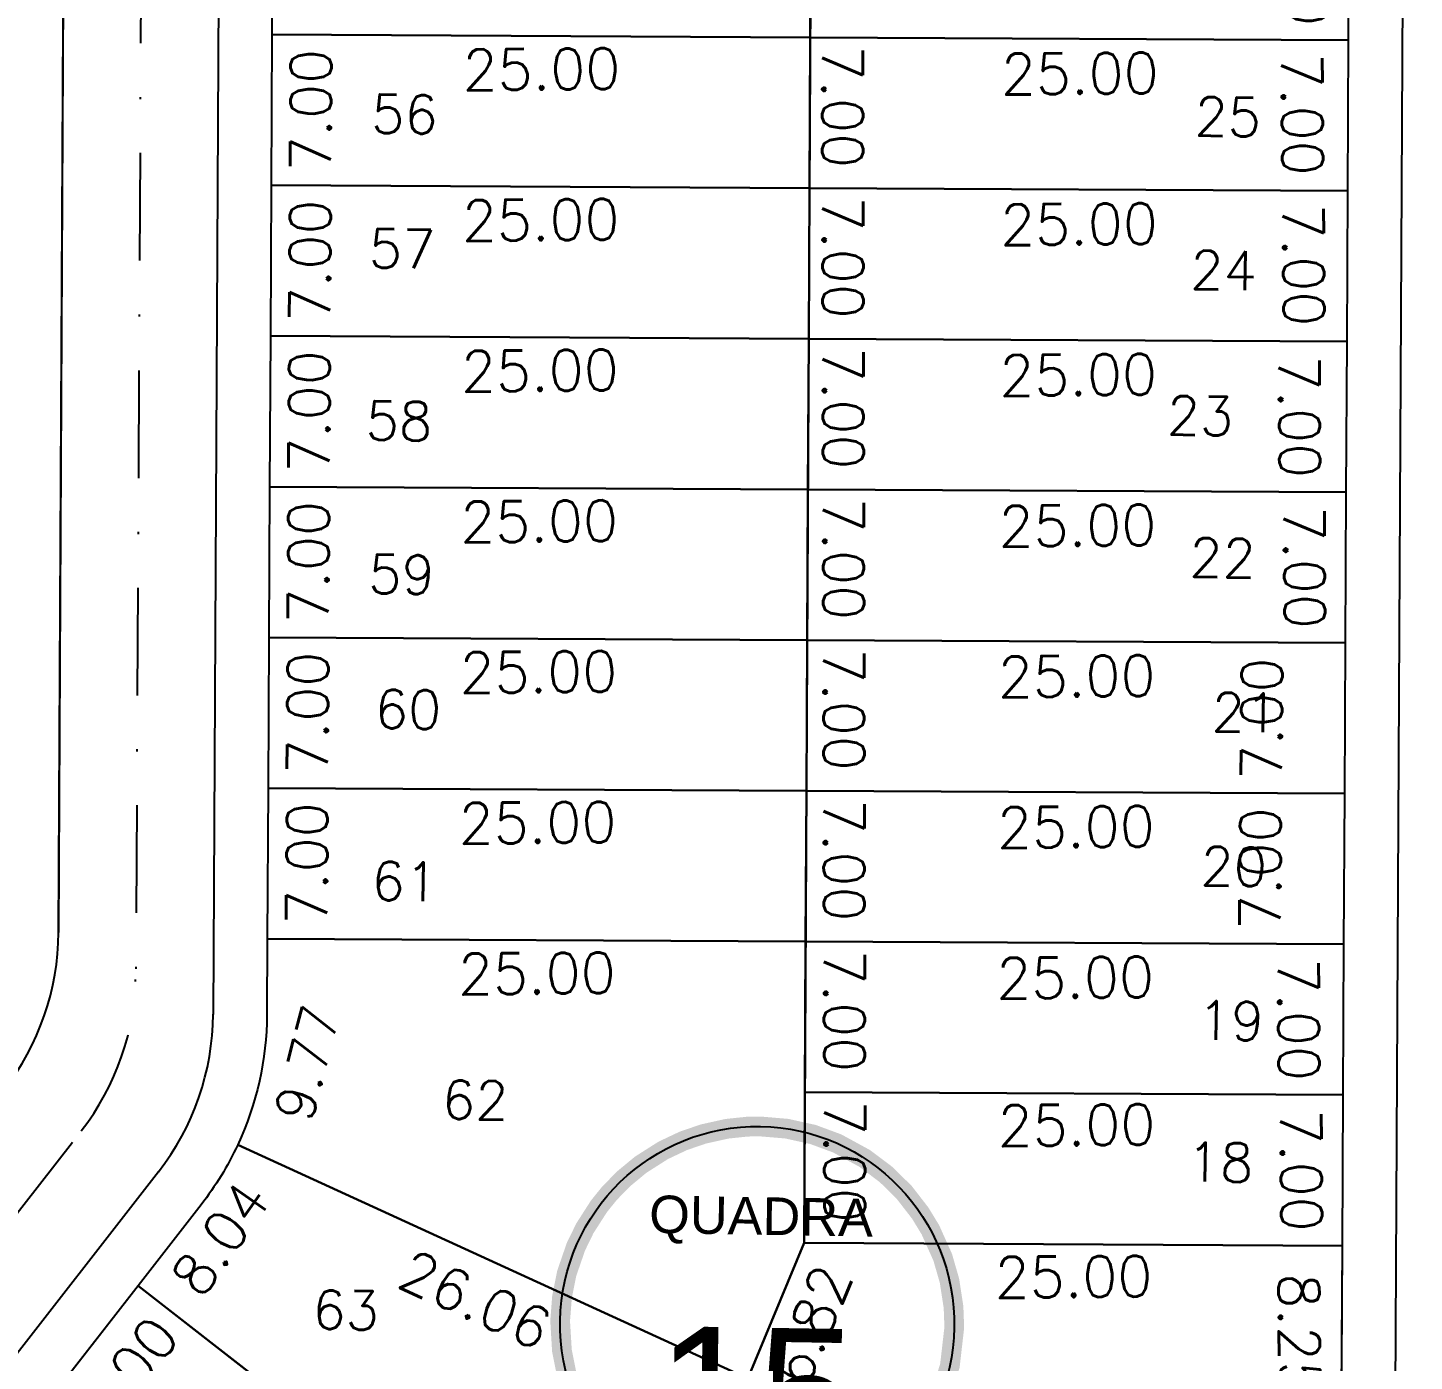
# Model space of a CAD drawing. Header units: millimetres. Extents: x -4430026 to 4783824, y 584 to 9593110.
# Drawn here: x 2791 to 2855.4, y 1331.4 to 1393.3 of the extents above; entities that cross this region are included whole.
import ezdxf
from ezdxf.enums import TextEntityAlignment as Align

# ---------------------------------------------------------------- set-up
doc = ezdxf.new("R2010")
doc.units = ezdxf.units.MM
doc.linetypes.add('CONTINUO', pattern=[0])
doc.linetypes.add('DASHDOT', pattern=[1, 0.5, -0.25, 0, -0.25])
for name, color, linetype in [('Calçada', 1, 'Continuous'), ('Cota', 8, 'Continuous'), ('EIXO DAS VIAS', 252, 'DASHDOT'), ('Lotes', 2, 'Continuous'), ('Numero de lotes', 5, 'Continuous'), ('númeraçãoquadras', 4, 'Continuous')]:
    doc.layers.add(name, color=color, linetype=linetype)
doc.styles.add('arcad1', font='romans.shx')
doc.styles.add('ROMANS', font='romans.shx')
doc.styles.add('STYLE1', font='sanss___.ttf')
doc.dimstyles.new('BOLA100', dxfattribs={"dimscale": 0, "dimtxt": 1.9, "dimasz": 0.18, "dimexe": 0.18, "dimexo": 0.063, "dimgap": 0, "dimtad": 1, "dimzin": 4, "dimdsep": 46, "dimtxsty": 'ROMANS', "dimcen": 0.09, "dimse1": 1, "dimse2": 1, "dimsd1": 1, "dimsd2": 1, "dimclrt": 256, "dimaunit": 1, "dimadec": 4, "dimazin": 0, "dimtfac": 1.2, "dimtix": 1, "dimtmove": 2, "dimatfit": 3, "dimfxl": 1, "dimtvp": 2, "dimtolj": 1, "dimtzin": 4, "dimarcsym": 0})

# ---------------------------------------------------------------- blocks, each defined once
blk = doc.blocks.new('*D1398')
at = {"layer": 'DEFPOINTS', "color": 0}
for p in [(2796.167, 1334.861), (2798.586, 1332.978), (2791.866, 1329.338)]:
    blk.add_point(p, dxfattribs=at)
at = {"layer": 'Cota', "insert": (2795.686, 1330.8), "char_height": 1.9, "attachment_point": 5, "rotation": 52.09358, "style": 'ROMANS'}
blk.add_mtext('\\A1;7.00', dxfattribs=at)
blk = doc.blocks.new('*D5184')
at = {"layer": 'DEFPOINTS', "color": 0}
for p in [(2796.167, 1334.861), (2815.892, 1319.502), (2814.032, 1317.113)]:
    blk.add_point(p, dxfattribs=at)
at = {"layer": 'Cota', "insert": (2804.753, 1325.542), "char_height": 1.9, "attachment_point": 5, "rotation": 322.09358, "style": 'ROMANS'}
blk.add_mtext('\\A1;25.00', dxfattribs=at)
blk = doc.blocks.new('*D5260')
at = {"layer": 'DEFPOINTS', "color": 0}
for p in [(2827.101, 1336.853), (2852.1, 1336.724), (2852.121, 1334.443)]:
    blk.add_point(p, dxfattribs=at)
at = {"layer": 'Cota', "insert": (2839.614, 1335.279), "char_height": 1.9, "attachment_point": 5, "rotation": 0.52059, "style": 'ROMANS'}
blk.add_mtext('\\A1;25.00', dxfattribs=at)
blk = doc.blocks.new('*D5261')
at = {"layer": 'DEFPOINTS', "color": 0}
for p in [(2827.101, 1336.853), (2824.516, 1330.539), (2827.023, 1329.513)]:
    blk.add_point(p, dxfattribs=at)
at = {"layer": 'Cota', "insert": (2827.436, 1333.03), "char_height": 1.9, "attachment_point": 5, "rotation": 67.73582, "style": 'ROMANS'}
blk.add_mtext('\\A1;6.82', dxfattribs=at)
blk = doc.blocks.new('*D5330')
at = {"layer": 'DEFPOINTS', "color": 0}
for p in [(2802.389, 1392.98), (2827.389, 1392.852), (2827.41, 1390.535)]:
    blk.add_point(p, dxfattribs=at)
at = {"layer": 'Cota', "insert": (2814.903, 1391.371), "char_height": 1.9, "attachment_point": 5, "rotation": 0.52059, "style": 'ROMANS'}
blk.add_mtext('\\A1;25.00', dxfattribs=at)
blk = doc.blocks.new('*D5331')
at = {"layer": 'DEFPOINTS', "color": 0}
for p in [(2827.389, 1392.852), (2852.388, 1392.723), (2852.41, 1390.337)]:
    blk.add_point(p, dxfattribs=at)
at = {"layer": 'Cota', "insert": (2839.903, 1391.173), "char_height": 1.9, "attachment_point": 5, "rotation": 0.52059, "style": 'ROMANS'}
blk.add_mtext('\\A1;25.00', dxfattribs=at)
blk = doc.blocks.new('*D5332')
at = {"layer": 'DEFPOINTS', "color": 0}
for p in [(2802.353, 1385.98), (2827.353, 1385.852), (2827.374, 1383.535)]:
    blk.add_point(p, dxfattribs=at)
at = {"layer": 'Cota', "insert": (2814.867, 1384.371), "char_height": 1.9, "attachment_point": 5, "rotation": 0.52059, "style": 'ROMANS'}
blk.add_mtext('\\A1;25.00', dxfattribs=at)
blk = doc.blocks.new('*D5333')
at = {"layer": 'DEFPOINTS', "color": 0}
for p in [(2827.353, 1385.852), (2852.352, 1385.723), (2852.374, 1383.337)]:
    blk.add_point(p, dxfattribs=at)
at = {"layer": 'Cota', "insert": (2839.867, 1384.173), "char_height": 1.9, "attachment_point": 5, "rotation": 0.52059, "style": 'ROMANS'}
blk.add_mtext('\\A1;25.00', dxfattribs=at)
blk = doc.blocks.new('*D5334')
at = {"layer": 'DEFPOINTS', "color": 0}
for p in [(2802.317, 1378.981), (2827.317, 1378.852), (2827.338, 1376.535)]:
    blk.add_point(p, dxfattribs=at)
at = {"layer": 'Cota', "insert": (2814.831, 1377.371), "char_height": 1.9, "attachment_point": 5, "rotation": 0.52059, "style": 'ROMANS'}
blk.add_mtext('\\A1;25.00', dxfattribs=at)
blk = doc.blocks.new('*D5335')
at = {"layer": 'DEFPOINTS', "color": 0}
for p in [(2827.317, 1378.852), (2852.316, 1378.723), (2852.338, 1376.337)]:
    blk.add_point(p, dxfattribs=at)
at = {"layer": 'Cota', "insert": (2839.831, 1377.173), "char_height": 1.9, "attachment_point": 5, "rotation": 0.52059, "style": 'ROMANS'}
blk.add_mtext('\\A1;25.00', dxfattribs=at)
blk = doc.blocks.new('*D5336')
at = {"layer": 'DEFPOINTS', "color": 0}
for p in [(2802.281, 1371.981), (2827.281, 1371.852), (2827.302, 1369.535)]:
    blk.add_point(p, dxfattribs=at)
at = {"layer": 'Cota', "insert": (2814.795, 1370.371), "char_height": 1.9, "attachment_point": 5, "rotation": 0.52059, "style": 'ROMANS'}
blk.add_mtext('\\A1;25.00', dxfattribs=at)
blk = doc.blocks.new('*D5337')
at = {"layer": 'DEFPOINTS', "color": 0}
for p in [(2827.281, 1371.852), (2852.28, 1371.724), (2852.302, 1369.337)]:
    blk.add_point(p, dxfattribs=at)
at = {"layer": 'Cota', "insert": (2839.795, 1370.173), "char_height": 1.9, "attachment_point": 5, "rotation": 0.52059, "style": 'ROMANS'}
blk.add_mtext('\\A1;25.00', dxfattribs=at)
blk = doc.blocks.new('*D5338')
at = {"layer": 'DEFPOINTS', "color": 0}
for p in [(2802.245, 1364.981), (2827.245, 1364.852), (2827.266, 1362.535)]:
    blk.add_point(p, dxfattribs=at)
at = {"layer": 'Cota', "insert": (2814.759, 1363.372), "char_height": 1.9, "attachment_point": 5, "rotation": 0.52059, "style": 'ROMANS'}
blk.add_mtext('\\A1;25.00', dxfattribs=at)
blk = doc.blocks.new('*D5339')
at = {"layer": 'DEFPOINTS', "color": 0}
for p in [(2827.245, 1364.852), (2852.244, 1364.724), (2852.266, 1362.337)]:
    blk.add_point(p, dxfattribs=at)
at = {"layer": 'Cota', "insert": (2839.759, 1363.173), "char_height": 1.9, "attachment_point": 5, "rotation": 0.52059, "style": 'ROMANS'}
blk.add_mtext('\\A1;25.00', dxfattribs=at)
blk = doc.blocks.new('*D5340')
at = {"layer": 'DEFPOINTS', "color": 0}
for p in [(2802.209, 1357.981), (2827.209, 1357.852), (2827.23, 1355.535)]:
    blk.add_point(p, dxfattribs=at)
at = {"layer": 'Cota', "insert": (2814.723, 1356.372), "char_height": 1.9, "attachment_point": 5, "rotation": 0.52059, "style": 'ROMANS'}
blk.add_mtext('\\A1;25.00', dxfattribs=at)
blk = doc.blocks.new('*D5341')
at = {"layer": 'DEFPOINTS', "color": 0}
for p in [(2827.209, 1357.852), (2852.208, 1357.724), (2852.23, 1355.337)]:
    blk.add_point(p, dxfattribs=at)
at = {"layer": 'Cota', "insert": (2839.723, 1356.173), "char_height": 1.9, "attachment_point": 5, "rotation": 0.52059, "style": 'ROMANS'}
blk.add_mtext('\\A1;25.00', dxfattribs=at)
blk = doc.blocks.new('*D5342')
at = {"layer": 'DEFPOINTS', "color": 0}
for p in [(2802.173, 1350.981), (2827.173, 1350.852), (2827.194, 1348.535)]:
    blk.add_point(p, dxfattribs=at)
at = {"layer": 'Cota', "insert": (2814.687, 1349.372), "char_height": 1.9, "attachment_point": 5, "rotation": 0.52059, "style": 'ROMANS'}
blk.add_mtext('\\A1;25.00', dxfattribs=at)
blk = doc.blocks.new('*D5343')
at = {"layer": 'DEFPOINTS', "color": 0}
for p in [(2827.173, 1350.852), (2852.172, 1350.724), (2852.194, 1348.337)]:
    blk.add_point(p, dxfattribs=at)
at = {"layer": 'Cota', "insert": (2839.687, 1349.174), "char_height": 1.9, "attachment_point": 5, "rotation": 0.52059, "style": 'ROMANS'}
blk.add_mtext('\\A1;25.00', dxfattribs=at)
blk = doc.blocks.new('*D5344')
at = {"layer": 'DEFPOINTS', "color": 0}
for p in [(2827.235, 1344.006), (2852.235, 1343.877), (2852.256, 1341.491)]:
    blk.add_point(p, dxfattribs=at)
at = {"layer": 'Cota', "insert": (2839.75, 1342.327), "char_height": 1.9, "attachment_point": 5, "rotation": 0.52059, "style": 'ROMANS'}
blk.add_mtext('\\A1;25.00', dxfattribs=at)
blk = doc.blocks.new('*D5398')
at = {"layer": 'DEFPOINTS', "color": 0}
for p in [(2849.824, 1399.721), (2849.6, 1392.719), (2849.788, 1392.721)]:
    blk.add_point(p, dxfattribs=at)
at = {"layer": 'Cota', "insert": (2850.518, 1396.227), "char_height": 1.9, "attachment_point": 5, "rotation": 270.52059, "style": 'ROMANS'}
blk.add_mtext('\\A1;7.00', dxfattribs=at)
blk = doc.blocks.new('*D5399')
at = {"layer": 'DEFPOINTS', "color": 0}
for p in [(2849.439, 1392.769), (2849.314, 1385.768), (2849.403, 1385.769)]:
    blk.add_point(p, dxfattribs=at)
at = {"layer": 'Cota', "insert": (2850.233, 1389.277), "char_height": 1.9, "attachment_point": 5, "rotation": 270.52059, "style": 'ROMANS'}
blk.add_mtext('\\A1;7.00', dxfattribs=at)
blk = doc.blocks.new('*D5400')
at = {"layer": 'DEFPOINTS', "color": 0}
for p in [(2849.403, 1385.769), (2849.367, 1378.769), (2849.378, 1378.769)]:
    blk.add_point(p, dxfattribs=at)
at = {"layer": 'Cota', "insert": (2850.296, 1382.278), "char_height": 1.9, "attachment_point": 5, "rotation": 270.52059, "style": 'ROMANS'}
blk.add_mtext('\\A1;7.00', dxfattribs=at)
blk = doc.blocks.new('*D5401')
at = {"layer": 'DEFPOINTS', "color": 0}
for p in [(2849.987, 1378.723), (2849.185, 1371.717), (2849.951, 1371.724)]:
    blk.add_point(p, dxfattribs=at)
at = {"layer": 'Cota', "insert": (2850.103, 1375.225), "char_height": 1.9, "attachment_point": 5, "rotation": 270.52059, "style": 'ROMANS'}
blk.add_mtext('\\A1;7.00', dxfattribs=at)
blk = doc.blocks.new('*D5402')
at = {"layer": 'DEFPOINTS', "color": 0}
for p in [(2850.533, 1371.724), (2849.419, 1364.714), (2850.497, 1364.724)]:
    blk.add_point(p, dxfattribs=at)
at = {"layer": 'Cota', "insert": (2850.337, 1368.222), "char_height": 1.9, "attachment_point": 5, "rotation": 270.52059, "style": 'ROMANS'}
blk.add_mtext('\\A1;7.00', dxfattribs=at)
blk = doc.blocks.new('*D5403')
at = {"layer": 'DEFPOINTS', "color": 0}
for p in [(2849.995, 1350.724), (2849.148, 1343.717), (2849.959, 1343.724)]:
    blk.add_point(p, dxfattribs=at)
at = {"layer": 'Cota', "insert": (2850.066, 1347.225), "char_height": 1.9, "attachment_point": 5, "rotation": 270.52059, "style": 'ROMANS'}
blk.add_mtext('\\A1;7.00', dxfattribs=at)
blk = doc.blocks.new('*D5404')
at = {"layer": 'DEFPOINTS', "color": 0}
for p in [(2850.685, 1343.724), (2849.269, 1336.711), (2850.649, 1336.724)]:
    blk.add_point(p, dxfattribs=at)
at = {"layer": 'Cota', "insert": (2850.187, 1340.22), "char_height": 1.9, "attachment_point": 5, "rotation": 270.52059, "style": 'ROMANS'}
blk.add_mtext('\\A1;7.00', dxfattribs=at)
blk = doc.blocks.new('*D5405')
at = {"layer": 'DEFPOINTS', "color": 0}
for p in [(2851.012, 1336.724), (2849.186, 1328.454), (2850.969, 1328.47)]:
    blk.add_point(p, dxfattribs=at)
at = {"layer": 'Cota', "insert": (2850.098, 1332.589), "char_height": 1.9, "attachment_point": 5, "rotation": 270.52059, "style": 'ROMANS'}
blk.add_mtext('\\A1;8.25', dxfattribs=at)
blk = doc.blocks.new('*D5406')
at = {"layer": 'DEFPOINTS', "color": 0}
for p in [(2802.245, 1364.981), (2805.015, 1364.967), (2802.209, 1357.981)]:
    blk.add_point(p, dxfattribs=at)
at = {"layer": 'Cota', "insert": (2804.047, 1361.471), "char_height": 1.9, "attachment_point": 5, "rotation": 89.70531, "style": 'ROMANS'}
blk.add_mtext('\\A1;7.00', dxfattribs=at)
blk = doc.blocks.new('*D5407')
at = {"layer": 'DEFPOINTS', "color": 0}
for p in [(2802.281, 1371.981), (2805.051, 1371.966), (2802.245, 1364.981)]:
    blk.add_point(p, dxfattribs=at)
at = {"layer": 'Cota', "insert": (2804.083, 1368.471), "char_height": 1.9, "attachment_point": 5, "rotation": 89.70531, "style": 'ROMANS'}
blk.add_mtext('\\A1;7.00', dxfattribs=at)
blk = doc.blocks.new('*D5408')
at = {"layer": 'DEFPOINTS', "color": 0}
for p in [(2802.425, 1399.98), (2805.195, 1399.966), (2802.389, 1392.98)]:
    blk.add_point(p, dxfattribs=at)
at = {"layer": 'Cota', "insert": (2804.227, 1396.471), "char_height": 1.9, "attachment_point": 5, "rotation": 89.70531, "style": 'ROMANS'}
blk.add_mtext('\\A1;7.00', dxfattribs=at)
blk = doc.blocks.new('*D7035')
at = {"layer": 'DEFPOINTS', "color": 0}
for p in [(2802.389, 1392.98, 51.854), (2802.353, 1385.98, 51.854), (2805.123, 1385.966)]:
    blk.add_point(p, dxfattribs=at)
at = {"layer": 'Cota', "insert": (2804.191, 1389.471), "char_height": 1.9, "attachment_point": 5, "rotation": 89.70531, "style": 'ROMANS'}
blk.add_mtext('\\A1;7.00', dxfattribs=at)
blk = doc.blocks.new('*D7036')
at = {"layer": 'DEFPOINTS', "color": 0}
for p in [(2802.353, 1385.98, 51.854), (2802.317, 1378.981, 51.854), (2805.087, 1378.966)]:
    blk.add_point(p, dxfattribs=at)
at = {"layer": 'Cota', "insert": (2804.155, 1382.471), "char_height": 1.9, "attachment_point": 5, "rotation": 89.70531, "style": 'ROMANS'}
blk.add_mtext('\\A1;7.00', dxfattribs=at)
blk = doc.blocks.new('*D7037')
at = {"layer": 'DEFPOINTS', "color": 0}
for p in [(2802.317, 1378.981, 51.854), (2802.281, 1371.981, 51.854), (2805.051, 1371.966)]:
    blk.add_point(p, dxfattribs=at)
at = {"layer": 'Cota', "insert": (2804.119, 1375.471), "char_height": 1.9, "attachment_point": 5, "rotation": 89.70531, "style": 'ROMANS'}
blk.add_mtext('\\A1;7.00', dxfattribs=at)
blk = doc.blocks.new('*D7038')
at = {"layer": 'DEFPOINTS', "color": 0}
for p in [(2802.209, 1357.981, 51.854), (2802.173, 1350.981, 51.854), (2804.943, 1350.967)]:
    blk.add_point(p, dxfattribs=at)
at = {"layer": 'Cota', "insert": (2804.011, 1354.472), "char_height": 1.9, "attachment_point": 5, "rotation": 89.70531, "style": 'ROMANS'}
blk.add_mtext('\\A1;7.00', dxfattribs=at)
blk = doc.blocks.new('*D7115')
at = {"layer": 'DEFPOINTS', "color": 0}
for p in [(2850.614, 1364.687, 51.854), (2849.285, 1357.693), (2850.578, 1357.687, 51.854)]:
    blk.add_point(p, dxfattribs=at)
at = {"layer": 'Cota', "insert": (2848.353, 1361.198), "char_height": 1.9, "attachment_point": 5, "rotation": 89.70531, "style": 'ROMANS'}
blk.add_mtext('\\A1;7.00', dxfattribs=at)
blk = doc.blocks.new('*D7116')
at = {"layer": 'DEFPOINTS', "color": 0}
for p in [(2850.031, 1357.724, 51.854), (2849.216, 1350.728), (2849.995, 1350.724, 51.854)]:
    blk.add_point(p, dxfattribs=at)
at = {"layer": 'Cota', "insert": (2848.284, 1354.233), "char_height": 1.9, "attachment_point": 5, "rotation": 89.70531, "style": 'ROMANS'}
blk.add_mtext('\\A1;7.00', dxfattribs=at)
blk = doc.blocks.new('*D7316')
at = {"layer": 'DEFPOINTS', "color": 0}
for p in [(2800.801, 1341.414), (2824.493, 1330.548), (2823.283, 1327.908)]:
    blk.add_point(p, dxfattribs=at)
at = {"layer": 'Cota', "insert": (2811.833, 1334.204), "char_height": 1.9, "attachment_point": 5, "rotation": 335.36393, "style": 'ROMANS'}
blk.add_mtext('\\A1;26.06', dxfattribs=at)
blk = doc.blocks.new('NUM_quadra')
at = {"color": 6, "const_width": 0.02}
blk.add_lwpolyline([(-0.0134, 0.1996), (-0.034, 0.1971), (-0.0579, 0.1914), (-0.0779, 0.1842), (-0.0981, 0.1743), (-0.1208, 0.1594), (-0.1377, 0.145), (-0.1521, 0.1299), (-0.1625, 0.1166), (-0.1764, 0.0942), (-0.1852, 0.0754), (-0.1941, 0.0483), (-0.1985, 0.0243), (-0.2, 0), (-0.1977, -0.0299), (-0.1921, -0.0556), (-0.1839, -0.0786), (-0.1713, -0.1033), (-0.1546, -0.1269), (-0.1389, -0.1439), (-0.1219, -0.1586), (-0.1046, -0.1705), (-0.0831, -0.1819), (-0.0531, -0.1928), (-0.0302, -0.1977), (0, -0.2), (0.0309, -0.1976), (0.0677, -0.1882), (0.1069, -0.169), (0.124, -0.1569), (0.1407, -0.1421), (0.1614, -0.1181), (0.1737, -0.0992), (0.187, -0.071), (0.1962, -0.0386), (0.2, 0), (0.1989, 0.0205), (0.1943, 0.0473), (0.1871, 0.0707), (0.1741, 0.0984), (0.1635, 0.1151), (0.1472, 0.1354), (0.1285, 0.1533), (0.1063, 0.1694), (0.0782, 0.1841), (0.0533, 0.1928), (0.0267, 0.1982), (0, 0.2)], close=True, dxfattribs=at)
blk.add_circle((0, 0), 0.2)
at = {"color": 3, "insert": (-0.1114, 0.1285), "char_height": 0.038, "width": 0.2663, "attachment_point": 1, "style": 'STYLE1'}
blk.add_mtext('\\fArial|b0|i0|c0|p34;QUADRA', dxfattribs=at)
at = {"color": 3, "style": 'STYLE1'}
blk.add_attdef('00', text='', height=0.13, dxfattribs=at).set_placement((0, -0.1335), align=Align.CENTER)

msp = doc.modelspace()

# ---------------------------------------------------------------- linework, layer by layer
at = {"layer": 'Calçada', "lineweight": -3}
for p, q in [((2800.435, 1499.197), (2799.655, 1347.47)), ((2800.435, 1499.197), (2799.655, 1347.47)), ((2800.435, 1499.197), (2799.655, 1347.47)), ((2800.435, 1499.197), (2799.655, 1347.47)), ((2854.558, 1328.457), (2855.438, 1499.526)), ((2854.558, 1328.457), (2855.438, 1499.526)), ((2854.558, 1328.457), (2855.438, 1499.526)), ((2854.558, 1328.457), (2855.438, 1499.526)), ((2793.234, 1498.961), (2792.474, 1351.27)), ((2793.234, 1498.961), (2792.474, 1351.27)), ((2797.123, 1340.159), (2743.508, 1271.304)), ((2797.123, 1340.159), (2743.508, 1271.304)), ((2797.123, 1340.159), (2743.508, 1271.304)), ((2797.123, 1340.159), (2743.508, 1271.304))]:
    msp.add_line(p, q, dxfattribs=at)
msp.add_lwpolyline([(2793.234, 1498.961, 0.418387), (2787.18, 1504.992), (2744.177, 1504.601, 0.410052), (2738.232, 1498.632), (2737.572, 1370.282, -0.165602), (2735.04, 1362.971), (2693.8, 1310.009, 0.414214), (2694.848, 1301.589), (2728.776, 1275.171, 0.414214), (2737.196, 1276.219), (2789.943, 1343.959, 0.165602), (2792.474, 1351.27)], format="xyb", close=True, dxfattribs=at)
msp.add_lwpolyline([(2793.234, 1498.961, 0.418387), (2787.18, 1504.992), (2744.177, 1504.601, 0.410052), (2738.232, 1498.632), (2737.572, 1370.282, -0.165602), (2735.04, 1362.971), (2693.8, 1310.009, 0.414214), (2694.848, 1301.589), (2728.776, 1275.171, 0.414214), (2737.196, 1276.219), (2789.943, 1343.959, 0.165602), (2792.474, 1351.27)], format="xyb", close=True, dxfattribs=at)
msp.add_arc((2787.655, 1347.532), 12, 322.09358, 359.70531, dxfattribs=at)
msp.add_arc((2787.655, 1347.532), 12, 322.09358, 359.70531, dxfattribs=at)
at = {"layer": 'EIXO DAS VIAS', "ltscale": 10}
for p, q in [((2796.884, 1508.68, 103.708), (2796.065, 1349.37, 103.708)), ((2734.209, 1265.871, 103.708), (2793.533, 1342.059, 103.708))]:
    msp.add_line(p, q, dxfattribs=at)
msp.add_arc((2784.065, 1349.431, 103.708), 12, 322.09358, 359.70531, dxfattribs=at)
at = {"layer": 'Lotes', "lineweight": -3}
for p, q in [((2827.821, 1476.851), (2827.101, 1336.853)), ((2802.389, 1392.98), (2852.388, 1392.723)), ((2802.353, 1385.98), (2852.352, 1385.723)), ((2802.317, 1378.981), (2852.316, 1378.723)), ((2802.281, 1371.981), (2852.28, 1371.724)), ((2802.245, 1364.981), (2852.244, 1364.724)), ((2802.209, 1357.981), (2852.208, 1357.724)), ((2802.173, 1350.981), (2852.172, 1350.724)), ((2827.137, 1343.852), (2852.136, 1343.724)), ((2824.493, 1330.548), (2827.101, 1336.853)), ((2827.101, 1336.853), (2852.1, 1336.724)), ((2835.618, 1304.143), (2796.167, 1334.861))]:
    msp.add_line(p, q, dxfattribs=at)
at = {"layer": 'Lotes', "linetype": 'CONTINUO', "lineweight": -3}
for p, q in [((2802.425, 1399.98), (2802.389, 1392.98)), ((2827.389, 1392.852), (2827.425, 1399.852)), ((2827.425, 1399.852), (2827.389, 1392.852)), ((2852.388, 1392.723), (2852.424, 1399.723)), ((2802.389, 1392.98), (2802.353, 1385.98)), ((2802.389, 1392.98), (2827.389, 1392.852)), ((2827.389, 1392.852), (2802.389, 1392.98)), ((2827.353, 1385.852), (2827.389, 1392.852)), ((2827.389, 1392.852), (2827.353, 1385.852)), ((2852.388, 1392.723), (2827.389, 1392.852)), ((2827.389, 1392.852), (2852.388, 1392.723)), ((2852.352, 1385.723), (2852.388, 1392.723)), ((2802.353, 1385.98), (2802.317, 1378.981)), ((2802.353, 1385.98), (2827.353, 1385.852)), ((2827.353, 1385.852), (2802.353, 1385.98)), ((2827.317, 1378.852), (2827.353, 1385.852)), ((2827.353, 1385.852), (2827.317, 1378.852)), ((2852.352, 1385.723), (2827.353, 1385.852)), ((2827.353, 1385.852), (2852.352, 1385.723)), ((2852.316, 1378.723), (2852.352, 1385.723)), ((2802.317, 1378.981), (2802.281, 1371.981)), ((2802.317, 1378.981), (2827.317, 1378.852)), ((2827.317, 1378.852), (2802.317, 1378.981)), ((2827.281, 1371.852), (2827.317, 1378.852)), ((2827.317, 1378.852), (2827.281, 1371.852)), ((2852.316, 1378.723), (2827.317, 1378.852)), ((2827.317, 1378.852), (2852.316, 1378.723)), ((2852.28, 1371.724), (2852.316, 1378.723)), ((2802.281, 1371.981), (2802.245, 1364.981)), ((2802.281, 1371.981), (2827.281, 1371.852)), ((2827.281, 1371.852), (2802.281, 1371.981)), ((2827.245, 1364.852), (2827.281, 1371.852)), ((2827.281, 1371.852), (2827.245, 1364.852)), ((2852.28, 1371.724), (2827.281, 1371.852)), ((2827.281, 1371.852), (2852.28, 1371.724)), ((2852.244, 1364.724), (2852.28, 1371.724)), ((2802.245, 1364.981), (2802.209, 1357.981)), ((2802.245, 1364.981), (2827.245, 1364.852)), ((2827.245, 1364.852), (2802.245, 1364.981)), ((2827.209, 1357.852), (2827.245, 1364.852)), ((2827.245, 1364.852), (2827.209, 1357.852)), ((2852.244, 1364.724), (2827.245, 1364.852)), ((2827.245, 1364.852), (2852.244, 1364.724)), ((2852.208, 1357.724), (2852.244, 1364.724)), ((2802.209, 1357.981), (2802.173, 1350.981)), ((2802.209, 1357.981), (2827.209, 1357.852)), ((2827.209, 1357.852), (2802.209, 1357.981)), ((2827.173, 1350.852), (2827.209, 1357.852)), ((2827.209, 1357.852), (2827.173, 1350.852)), ((2852.208, 1357.724), (2827.209, 1357.852)), ((2827.209, 1357.852), (2852.208, 1357.724)), ((2852.172, 1350.724), (2852.208, 1357.724)), ((2802.173, 1350.981), (2802.155, 1347.457)), ((2802.173, 1350.981), (2827.173, 1350.852)), ((2827.173, 1350.852), (2802.173, 1350.981)), ((2827.101, 1336.853), (2827.173, 1350.852)), ((2827.173, 1350.852), (2827.137, 1343.852)), ((2852.172, 1350.724), (2827.173, 1350.852)), ((2827.173, 1350.852), (2852.172, 1350.724)), ((2852.136, 1343.724), (2852.172, 1350.724)), ((2827.137, 1343.852), (2827.101, 1336.853)), ((2852.136, 1343.724), (2827.137, 1343.852)), ((2827.137, 1343.852), (2852.136, 1343.724)), ((2852.1, 1336.724), (2852.136, 1343.724)), ((2799.096, 1338.623), (2796.167, 1334.861)), ((2824.493, 1330.548), (2827.101, 1336.853)), ((2827.101, 1336.853), (2824.493, 1330.548)), ((2852.1, 1336.724), (2827.101, 1336.853)), ((2827.101, 1336.853), (2852.1, 1336.724)), ((2852.058, 1328.47), (2852.1, 1336.724)), ((2796.167, 1334.861), (2791.866, 1329.338)), ((2815.892, 1319.502), (2796.167, 1334.861)), ((2796.167, 1334.861), (2815.892, 1319.502))]:
    msp.add_line(p, q, dxfattribs=at)
at = {"layer": 'Lotes'}
for points in [[(2802.425, 1399.98), (2802.389, 1392.98), (2827.389, 1392.852), (2827.425, 1399.852)], [(2827.425, 1399.852), (2827.389, 1392.852), (2852.388, 1392.723), (2852.424, 1399.723)], [(2802.389, 1392.98), (2802.353, 1385.98), (2827.353, 1385.852), (2827.389, 1392.852)], [(2827.389, 1392.852), (2827.353, 1385.852), (2852.352, 1385.723), (2852.388, 1392.723)], [(2802.353, 1385.98), (2802.317, 1378.981), (2827.317, 1378.852), (2827.353, 1385.852)], [(2827.353, 1385.852), (2827.317, 1378.852), (2852.316, 1378.723), (2852.352, 1385.723)], [(2802.317, 1378.981), (2802.281, 1371.981), (2827.281, 1371.852), (2827.317, 1378.852)], [(2827.317, 1378.852), (2827.281, 1371.852), (2852.28, 1371.724), (2852.316, 1378.723)], [(2802.281, 1371.981), (2802.245, 1364.981), (2827.245, 1364.852), (2827.281, 1371.852)], [(2827.281, 1371.852), (2827.245, 1364.852), (2852.244, 1364.724), (2852.28, 1371.724)], [(2802.245, 1364.981), (2802.209, 1357.981), (2827.209, 1357.852), (2827.245, 1364.852)], [(2827.245, 1364.852), (2827.209, 1357.852), (2852.208, 1357.724), (2852.244, 1364.724)], [(2802.209, 1357.981), (2802.173, 1350.981), (2827.173, 1350.852), (2827.209, 1357.852)], [(2827.209, 1357.852), (2827.173, 1350.852), (2852.172, 1350.724), (2852.208, 1357.724)], [(2827.173, 1350.852), (2827.137, 1343.852), (2852.136, 1343.724), (2852.172, 1350.724)], [(2827.137, 1343.852), (2827.101, 1336.853), (2852.1, 1336.724), (2852.136, 1343.724)], [(2796.167, 1334.861), (2791.866, 1329.338), (2811.592, 1313.979), (2815.892, 1319.502)]]:
    msp.add_lwpolyline(points, close=True, dxfattribs=at)
for points in [[(2827.173, 1350.852), (2802.173, 1350.981), (2802.155, 1347.457, -0.108027), (2800.801, 1341.414), (2824.493, 1330.548), (2827.101, 1336.853), (2827.137, 1343.852)], [(2800.801, 1341.414, -0.056563), (2799.096, 1338.623), (2796.167, 1334.861), (2815.892, 1319.502), (2820.193, 1325.025), (2824.493, 1330.548)], [(2827.101, 1336.853), (2824.493, 1330.548), (2844.219, 1315.189), (2850.054, 1322.683, 0.165602), (2852.058, 1328.47), (2852.1, 1336.724)]]:
    msp.add_lwpolyline(points, format="xyb", close=True, dxfattribs=at)
msp.add_lwpolyline([(2824.493, 1330.548), (2800.801, 1341.414)], dxfattribs=at)

# ---------------------------------------------------------------- block references
at = {"layer": 'númeraçãoquadras', "linetype": 'ByBlock', "extrusion": (0.084411, -0.001453, 0.99643)}
ref = msp.add_blockref('NUM_quadra', (1381.498, -2782.742, 340.596), dxfattribs=dict(at, xscale=45.93175888075766, yscale=45.93175888024863, zscale=45.93175853019476, rotation=270.0385460294471))
ref.add_attrib('00', '15', dxfattribs={"layer": '0', "color": 3, "extrusion": (0.084411, -0.001453, 0.99643), "height": 5.9711, "rotation": 270.03855, "style": 'STYLE1'}).set_placement((1375.367, -2782.746, 340.596), align=Align.CENTER)

# ---------------------------------------------------------------- texts
at = {"layer": 'Cota', "style": 'ROMANS'}
msp.add_text('9.77', height=1.8, rotation=75.23485, dxfattribs=at).set_placement((2804.21, 1342.359))
at = {"layer": 'Cota', "char_height": 1.9, "attachment_point": 5, "style": 'ROMANS'}
for s, insert, rotation in [('\\A1;7.00', (2828.888, 1389.627), 270.11635), ('\\A1;7.00', (2828.902, 1382.628), 270.11635), ('\\A1;7.00', (2828.916, 1375.629), 270.11635), ('\\A1;7.00', (2828.931, 1368.63), 270.11635), ('\\A1;7.00', (2828.945, 1361.63), 270.11635), ('\\A1;7.00', (2828.959, 1354.631), 270.11635), ('\\A1;7.00', (2828.973, 1347.632), 270.11635), ('\\A1;7.00', (2828.987, 1340.632), 270.11635), ('\\A1;8.04', (2799.994, 1337.069), 54.72719)]:
    msp.add_mtext(s, dxfattribs=dict(at, insert=insert, rotation=rotation))
at = {"layer": 'Numero de lotes', "style": 'arcad1'}
for s, p in [('56', (2808.546, 1389.282, 103.708)), ('25', (2846.782, 1389.163, 103.708)), ('57', (2808.434, 1383.033, 103.708)), ('24', (2846.582, 1382.033, 103.708)), ('23', (2845.492, 1375.276, 103.708)), ('58', (2808.291, 1375.034, 103.708)), ('22', (2846.536, 1368.673, 103.708)), ('59', (2808.414, 1367.906, 103.708)), ('60', (2808.712, 1361.636, 103.708)), ('21', (2847.571, 1361.49, 103.708)), ('20', (2847.053, 1354.334, 103.708)), ('61', (2808.559, 1353.648, 103.708)), ('19', (2846.927, 1347.172, 103.708)), ('62', (2811.828, 1343.485, 103.708)), ('18', (2846.422, 1340.597, 103.708)), ('63', (2805.817, 1333.729, 103.708))]:
    msp.add_text(s, height=1.8, rotation=358.97539, dxfattribs=at).set_placement(p, align=Align.MIDDLE_CENTER)

# ---------------------------------------------------------------- dimensions: what is measured, and where the dimension line sits
at = {"layer": 'Cota'}
for base, p1, p2, angle, picture, middle in [((2805.195, 1399.966), (2802.389, 1392.98), (2802.425, 1399.98), 269.70531, '*D5408', (2804.227, 1396.471)), ((2849.6, 1392.719), (2849.824, 1399.721), (2849.788, 1392.721), 90.52059, '*D5398', (2850.518, 1396.227)), ((2805.123, 1385.966, -51.854), (2802.389, 1392.98), (2802.353, 1385.98), 269.70531, '*D7035', (2804.191, 1389.471, -51.854)), ((2827.41, 1390.535), (2802.389, 1392.98), (2827.389, 1392.852), 0.52059, '*D5330', (2814.903, 1391.371)), ((2852.41, 1390.337), (2827.389, 1392.852), (2852.388, 1392.723), 0.52059, '*D5331', (2839.903, 1391.173)), ((2849.314, 1385.768), (2849.439, 1392.769), (2849.403, 1385.769), 90.52059, '*D5399', (2850.233, 1389.277)), ((2805.087, 1378.966, -51.854), (2802.353, 1385.98), (2802.317, 1378.981), 269.70531, '*D7036', (2804.155, 1382.471, -51.854)), ((2827.374, 1383.535), (2802.353, 1385.98), (2827.353, 1385.852), 0.52059, '*D5332', (2814.867, 1384.371)), ((2852.374, 1383.337), (2827.353, 1385.852), (2852.352, 1385.723), 0.52059, '*D5333', (2839.867, 1384.173)), ((2849.378, 1378.769), (2849.403, 1385.769), (2849.367, 1378.769), 90.52059, '*D5400', (2850.296, 1382.278)), ((2805.051, 1371.966, -51.854), (2802.317, 1378.981), (2802.281, 1371.981), 269.70531, '*D7037', (2804.119, 1375.471, -51.854)), ((2827.338, 1376.535), (2802.317, 1378.981), (2827.317, 1378.852), 0.52059, '*D5334', (2814.831, 1377.371)), ((2852.338, 1376.337), (2827.317, 1378.852), (2852.316, 1378.723), 0.52059, '*D5335', (2839.831, 1377.173)), ((2849.185, 1371.717), (2849.987, 1378.723), (2849.951, 1371.724), 90.52059, '*D5401', (2850.103, 1375.225)), ((2805.051, 1371.966), (2802.245, 1364.981), (2802.281, 1371.981), 269.70531, '*D5407', (2804.083, 1368.471)), ((2827.302, 1369.535), (2802.281, 1371.981), (2827.281, 1371.852), 0.52059, '*D5336', (2814.795, 1370.371)), ((2852.302, 1369.337), (2827.281, 1371.852), (2852.28, 1371.724), 0.52059, '*D5337', (2839.795, 1370.173)), ((2849.419, 1364.714), (2850.533, 1371.724), (2850.497, 1364.724), 90.52059, '*D5402', (2850.337, 1368.222)), ((2805.015, 1364.967), (2802.209, 1357.981), (2802.245, 1364.981), 269.70531, '*D5406', (2804.047, 1361.471)), ((2827.266, 1362.535), (2802.245, 1364.981), (2827.245, 1364.852), 0.52059, '*D5338', (2814.759, 1363.372)), ((2852.266, 1362.337), (2827.245, 1364.852), (2852.244, 1364.724), 0.52059, '*D5339', (2839.759, 1363.173)), ((2804.943, 1350.967, -51.854), (2802.209, 1357.981), (2802.173, 1350.981), 269.70531, '*D7038', (2804.011, 1354.472, -51.854)), ((2827.23, 1355.535), (2802.209, 1357.981), (2827.209, 1357.852), 0.52059, '*D5340', (2814.723, 1356.372)), ((2852.23, 1355.337), (2827.209, 1357.852), (2852.208, 1357.724), 0.52059, '*D5341', (2839.723, 1356.173)), ((2827.194, 1348.535), (2802.173, 1350.981), (2827.173, 1350.852), 0.52059, '*D5342', (2814.687, 1349.372)), ((2852.194, 1348.337), (2827.173, 1350.852), (2852.172, 1350.724), 0.52059, '*D5343', (2839.687, 1349.174)), ((2849.148, 1343.717), (2849.995, 1350.724), (2849.959, 1343.724), 90.52059, '*D5403', (2850.066, 1347.225)), ((2852.256, 1341.491), (2827.235, 1344.006), (2852.235, 1343.877), 0.52059, '*D5344', (2839.75, 1342.327)), ((2849.269, 1336.711), (2850.685, 1343.724), (2850.649, 1336.724), 90.52059, '*D5404', (2850.187, 1340.22)), ((2852.121, 1334.443), (2827.101, 1336.853), (2852.1, 1336.724), 0.52059, '*D5260', (2839.614, 1335.279)), ((2849.186, 1328.454), (2851.012, 1336.724), (2850.969, 1328.47), 90.52059, '*D5405', (2850.098, 1332.589)), ((2798.586, 1332.978), (2791.866, 1329.338), (2796.167, 1334.861), 232.09358, '*D1398', (2795.686, 1330.8))]:
    dim = msp.add_linear_dim(base=base, p1=p1, p2=p2, angle=angle, dimstyle='BOLA100', override={"dimscale": 1}, dxfattribs=at)
    dim.commit()
    dim.dimension.update_dxf_attribs({"geometry": picture, "text_midpoint": middle})
for p1, p2, distance, picture, middle in [((2850.614, 1364.687), (2850.578, 1357.687), -1.292, '*D7115', (2848.353, 1361.198, -51.854)), ((2850.031, 1357.724), (2849.995, 1350.724), -0.779, '*D7116', (2848.284, 1354.233, -51.854)), ((2800.801, 1341.414, -51.854), (2824.493, 1330.548, -51.854), -2.905, '*D7316', (2811.833, 1334.204, -51.854)), ((2827.101, 1336.853), (2824.516, 1330.539), 2.709, '*D5261', (2827.436, 1333.03)), ((2796.167, 1334.861), (2815.892, 1319.502), -3.028, '*D5184', (2804.753, 1325.542))]:
    dim = msp.add_aligned_dim(p1=p1, p2=p2, distance=distance, dimstyle='BOLA100', override={"dimscale": 1}, dxfattribs=at)
    dim.commit()
    dim.dimension.update_dxf_attribs({"geometry": picture, "text_midpoint": middle})

doc.saveas('drawing.dxf')
